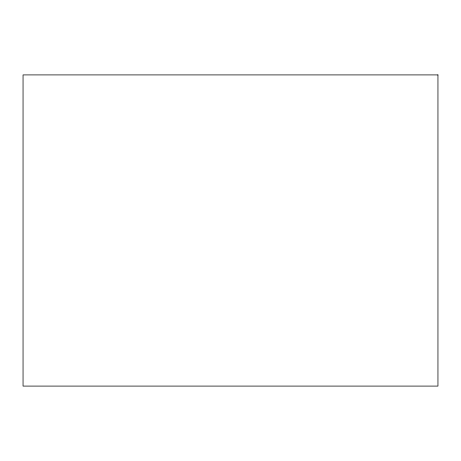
<?xml version="1.0" encoding="UTF-8"?>
<svg xmlns="http://www.w3.org/2000/svg" width="461" height="461" viewBox="0 0 461 461"><rect width="100%" height="100%" fill="white"/><g stroke="black" fill="none" stroke-linecap="round" stroke-linejoin="round"><path stroke-width="0.69" d="M437.95 74.913L23.05 74.913L23.05 386.088L437.95 386.088L437.95 74.913"/></g></svg>
